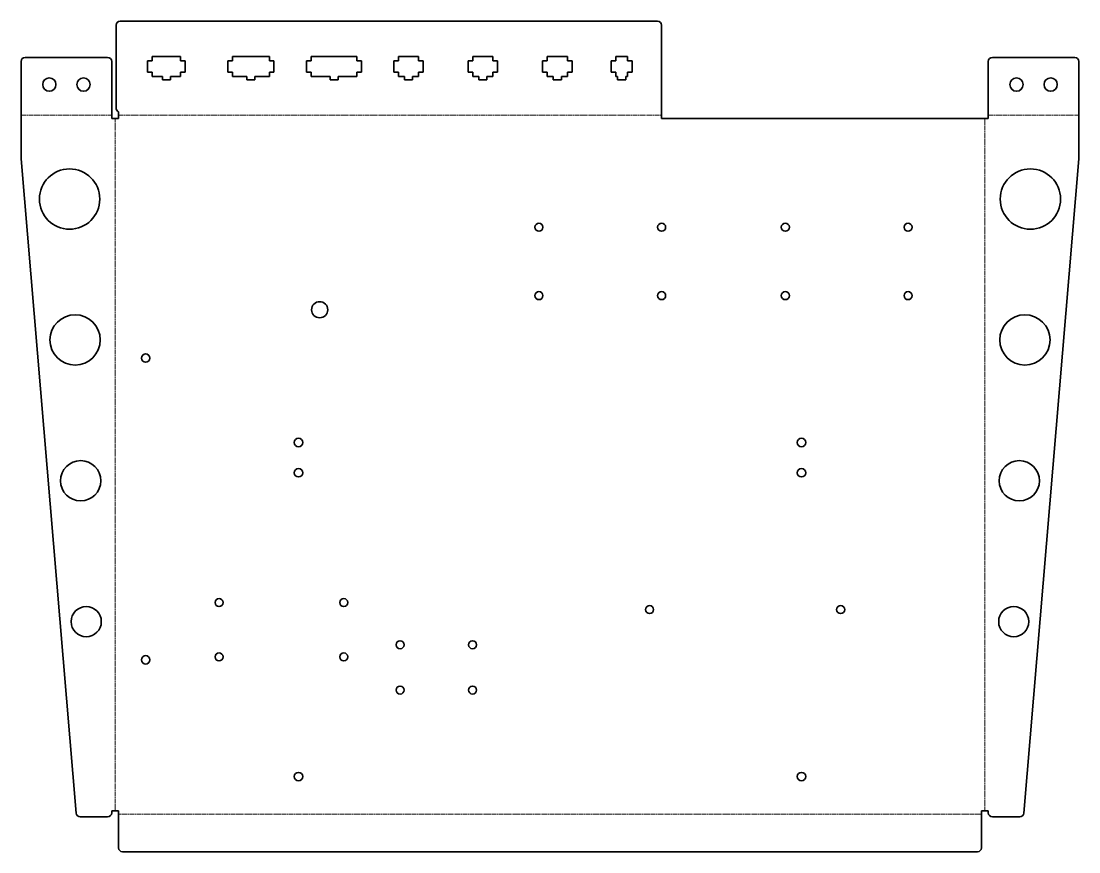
# Model space of a CAD drawing. Header units: inches. Extents: x 0 to 526, y 0 to 413.
import ezdxf

# ---------------------------------------------------------------- set-up
doc = ezdxf.new("R2010")
doc.units = ezdxf.units.IN
doc.header["$MEASUREMENT"] = 0
doc.linetypes.add('Chain', pattern=[13.68, 9.12, -1.14, 2.28, -1.14])
doc.layers.add('SIMUMAK Bend Centerline (ISO)', color=7, linetype='Chain', lineweight=9)
doc.layers.add('SIMUMAK Visible (ISO)', color=7, linetype='Continuous', lineweight=35)

# ---------------------------------------------------------------- blocks, each defined once
blk = doc.blocks.new('SMK-01-RACKUNI004_Sheet_SMK-01-RACKUNI004 (Desplegada)')
at = {"layer": 'SIMUMAK Bend Centerline (ISO)', "ltscale": 0.263158}
for p, q in [((-262.89, 159.7), (-217.89, 159.7)), ((-216.2, -186), (-216.2, 158)), ((-214.5, 159.7), (55.5, 159.7)), ((216.2, 158), (216.2, -186)), ((217.89, 159.7), (262.89, 159.7)), ((214.5, -187.7), (-214.5, -187.7))]:
    blk.add_line(p, q, dxfattribs=at)
at = {"layer": 'SIMUMAK Visible (ISO)'}
for p, q in [((-213.7, 206.39), (53.5, 206.39)), ((-215.7, 163.23), (-215.7, 204.39)), ((55.5, 158), (55.5, 204.39)), ((-262.89, 186.39), (-262.89, 138)), ((-260.89, 188.39), (-219.89, 188.39)), ((-217.89, 186.39), (-217.89, 158)), ((-200.1, 186.69), (-197.8, 186.69)), ((-200.1, 181.09), (-200.1, 186.69)), ((-197.8, 188.89), (-183.6, 188.89)), ((-197.8, 186.69), (-197.8, 188.89)), ((-183.6, 188.89), (-183.6, 186.69)), ((-183.6, 186.69), (-181.3, 186.69)), ((-181.3, 186.69), (-181.3, 181.09)), ((-160.2, 186.69), (-157.9, 186.69)), ((-160.2, 181.09), (-160.2, 186.69)), ((-157.9, 188.89), (-139.5, 188.89)), ((-157.9, 186.69), (-157.9, 188.89)), ((-139.5, 188.89), (-139.5, 186.69)), ((-139.5, 186.69), (-137.2, 186.69)), ((-137.2, 186.69), (-137.2, 181.09)), ((-120.96, 186.69), (-118.66, 186.69)), ((-120.96, 181.09), (-120.96, 186.69)), ((-118.66, 188.89), (-96.06, 188.89)), ((-118.66, 186.69), (-118.66, 188.89)), ((-96.06, 188.89), (-96.06, 186.69)), ((-96.06, 186.69), (-93.76, 186.69)), ((-93.76, 186.69), (-93.76, 181.09)), ((-77.66, 186.69), (-75.36, 186.69)), ((-77.66, 181.09), (-77.66, 186.69)), ((-75.36, 188.89), (-65.36, 188.89)), ((-75.36, 186.69), (-75.36, 188.89)), ((-65.36, 188.89), (-65.36, 186.69)), ((-65.36, 186.69), (-63.06, 186.69)), ((-63.06, 186.69), (-63.06, 181.09)), ((-40.66, 181.09), (-40.66, 186.69)), ((-40.66, 186.69), (-38.36, 186.69)), ((-38.36, 186.69), (-38.36, 188.89)), ((-38.36, 188.89), (-28.36, 188.89)), ((-28.36, 188.89), (-28.36, 186.69)), ((-28.36, 186.69), (-26.06, 186.69)), ((-26.06, 186.69), (-26.06, 181.09)), ((-3.66, 186.69), (-1.36, 186.69)), ((-3.66, 181.09), (-3.66, 186.69)), ((-1.36, 188.89), (8.64, 188.89)), ((-1.36, 186.69), (-1.36, 188.89)), ((8.64, 188.89), (8.64, 186.69)), ((8.64, 186.69), (10.94, 186.69)), ((10.94, 186.69), (10.94, 181.09)), ((30.44, 181.09), (30.44, 186.69)), ((30.44, 186.69), (32.74, 186.69)), ((32.74, 186.69), (32.74, 188.89)), ((32.74, 188.89), (38.54, 188.89)), ((38.54, 188.89), (38.54, 186.69)), ((38.54, 186.69), (40.84, 186.69)), ((40.84, 186.69), (40.84, 181.09)), ((217.89, 158), (217.89, 186.39)), ((219.89, 188.39), (260.89, 188.39)), ((262.89, 138), (262.89, 186.39)), ((-197.8, 181.09), (-200.1, 181.09)), ((-197.8, 178.89), (-197.8, 181.09)), ((-192.7, 178.89), (-197.8, 178.89)), ((-192.7, 177.29), (-192.7, 178.89)), ((-188.7, 178.89), (-188.7, 177.29)), ((-183.6, 178.89), (-188.7, 178.89)), ((-181.3, 181.09), (-183.6, 181.09)), ((-183.6, 181.09), (-183.6, 178.89)), ((-157.9, 181.09), (-160.2, 181.09)), ((-157.9, 178.89), (-157.9, 181.09)), ((-150.7, 178.89), (-157.9, 178.89)), ((-150.7, 177.29), (-150.7, 178.89)), ((-146.7, 178.89), (-146.7, 177.29)), ((-139.5, 178.89), (-146.7, 178.89)), ((-137.2, 181.09), (-139.5, 181.09)), ((-139.5, 181.09), (-139.5, 178.89)), ((-118.66, 181.09), (-120.96, 181.09)), ((-118.66, 178.89), (-118.66, 181.09)), ((-109.36, 178.89), (-118.66, 178.89)), ((-109.36, 177.29), (-109.36, 178.89)), ((-105.36, 178.89), (-105.36, 177.29)), ((-96.06, 178.89), (-105.36, 178.89)), ((-93.76, 181.09), (-96.06, 181.09)), ((-96.06, 181.09), (-96.06, 178.89)), ((-75.36, 181.09), (-77.66, 181.09)), ((-75.36, 178.89), (-75.36, 181.09)), ((-72.36, 178.89), (-75.36, 178.89)), ((-72.36, 177.29), (-72.36, 178.89)), ((-68.36, 178.89), (-68.36, 177.29)), ((-65.36, 178.89), (-68.36, 178.89)), ((-63.06, 181.09), (-65.36, 181.09)), ((-65.36, 181.09), (-65.36, 178.89)), ((-38.36, 181.09), (-40.66, 181.09)), ((-38.36, 178.89), (-38.36, 181.09)), ((-35.36, 178.89), (-38.36, 178.89)), ((-35.36, 177.29), (-35.36, 178.89)), ((-31.36, 178.89), (-31.36, 177.29)), ((-28.36, 178.89), (-31.36, 178.89)), ((-26.06, 181.09), (-28.36, 181.09)), ((-28.36, 181.09), (-28.36, 178.89)), ((-1.36, 181.09), (-3.66, 181.09)), ((-1.36, 178.89), (-1.36, 181.09)), ((1.64, 178.89), (-1.36, 178.89)), ((1.64, 177.29), (1.64, 178.89)), ((5.64, 178.89), (5.64, 177.29)), ((8.64, 178.89), (5.64, 178.89)), ((10.94, 181.09), (8.64, 181.09)), ((8.64, 181.09), (8.64, 178.89)), ((32.74, 181.09), (30.44, 181.09)), ((32.74, 178.89), (32.74, 181.09)), ((33.64, 178.89), (32.74, 178.89)), ((33.64, 177.29), (33.64, 178.89)), ((37.64, 178.89), (37.64, 177.29)), ((38.54, 178.89), (37.64, 178.89)), ((40.84, 181.09), (38.54, 181.09)), ((38.54, 181.09), (38.54, 178.89)), ((-188.7, 177.29), (-192.7, 177.29)), ((-146.7, 177.29), (-150.7, 177.29)), ((-105.36, 177.29), (-109.36, 177.29)), ((-68.36, 177.29), (-72.36, 177.29)), ((-31.36, 177.29), (-35.36, 177.29)), ((5.64, 177.29), (1.64, 177.29)), ((37.64, 177.29), (33.64, 177.29)), ((-214.5, 158), (-217.89, 158)), ((-214.5, 161.39), (-214.5, 158)), ((217.89, 158), (55.5, 158)), ((-262.89, 138), (-235.55, -187.17)), ((235.55, -187.17), (262.89, 138)), ((-233.55, -189), (-219.89, -189)), ((-217.89, -186), (-214.5, -186)), ((-217.89, -187), (-217.89, -186)), ((-214.5, -204.39), (-214.5, -186)), ((214.5, -186), (217.89, -186)), ((214.5, -204.39), (214.5, -186)), ((217.89, -186), (217.89, -187)), ((233.55, -189), (219.89, -189)), ((-212.5, -206.39), (212.5, -206.39))]:
    blk.add_line(p, q, dxfattribs=at)
for centre, radius in [((-248.89, 174.89), 3.3), ((-231.89, 174.89), 3.3), ((231.89, 174.89), 3.3), ((248.89, 174.89), 3.3), ((-238.82, 118), 15), ((238.82, 118), 15), ((-5.5, 104), 2), ((55.5, 104), 2), ((117, 104), 2), ((178, 104), 2), ((-5.5, 70), 2), ((55.5, 70), 2), ((117, 70), 2), ((178, 70), 2), ((-114.5, 63), 4), ((-236.06, 48), 12.5), ((236.06, 48), 12.5), ((-201, 39), 2.1), ((-125, -3), 2.1), ((125, -3), 2.1), ((-233.3, -22), 10), ((233.3, -22), 10), ((-125, -18), 2.1), ((125, -18), 2.1), ((-164.5, -82.5), 2), ((-102.5, -82.5), 2), ((49.5, -86), 2), ((144.5, -86), 2), ((-230.54, -92), 7.5), ((230.54, -92), 7.5), ((-74.5, -103.5), 2), ((-38.5, -103.5), 2), ((-201, -111), 2.1), ((-164.5, -109.5), 2), ((-102.5, -109.5), 2), ((-74.5, -126), 2), ((-38.5, -126), 2), ((-125, -169), 2.1), ((125, -169), 2.1)]:
    blk.add_circle(centre, radius, dxfattribs=at)
at = {"layer": 'SIMUMAK Visible (ISO)', "extrusion": (0, 0, -1)}
for centre, start, end in [((213.7, 204.39), 0, 90), ((-53.5, 204.39), 90, 180), ((260.89, 186.39), 360, 90), ((219.89, 186.39), 90, 180), ((-219.89, 186.39), 0, 90), ((-260.89, 186.39), 90, 180), ((213.7, 163.23), 293.5782, 360), ((233.55, -187), 270, 355.1929), ((219.89, -187), 180, 270), ((-219.89, -187), 270, 360), ((-233.55, -187), 184.8071, 270), ((212.5, -204.39), 270, 360), ((-212.5, -204.39), 180, 270)]:
    blk.add_arc(centre, 2, start, end, dxfattribs=at)

msp = doc.modelspace()

# ---------------------------------------------------------------- block references
msp.add_blockref('SMK-01-RACKUNI004_Sheet_SMK-01-RACKUNI004 (Desplegada)', (262.89, 206.39))

doc.saveas('drawing.dxf')
